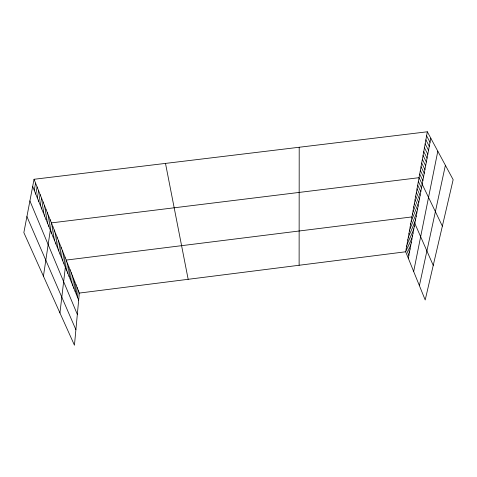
<?xml version="1.0" encoding="UTF-8"?>
<svg xmlns="http://www.w3.org/2000/svg" width="477" height="477" viewBox="0 0 477 477"><rect width="100%" height="100%" fill="white"/><g stroke="black" fill="none" stroke-linecap="round" stroke-linejoin="round"><path stroke-width="0.72" d="M299.121 265.26L299.204 147.256M34.04 179.28L79.325 293.075L74.448 345.217L23.85 232.615L34.04 179.28L427.332 131.783L453.15 179.692L425.198 299.961L405.671 251.778L427.332 131.783M77.518 297.32L78.192 290.231M76.356 294.452L77.053 287.357M75.187 291.554L75.897 284.453M74.001 288.627L74.728 281.519M72.808 285.669L73.547 278.55M71.598 282.682L72.355 275.557M70.375 279.659L71.151 272.528M69.141 276.6L69.934 269.463M67.889 273.512L68.7 266.375M66.631 270.393L67.454 263.244M59.941 312.936L66.196 260.084L411.967 216.91L433.235 265.391M64.061 264.043L64.926 256.888M62.755 260.818L63.638 253.657M61.438 257.556L62.338 250.389M60.102 254.253L61.026 247.086M58.754 250.92L59.697 243.747M57.389 247.545L58.355 240.372M56.006 244.129L56.996 236.956M54.611 240.676L55.618 233.497M53.197 237.182L54.229 230.003M51.772 233.652L52.822 226.474M43.431 276.195L51.397 222.896L419.044 177.682L442.358 226.128M48.946 226.658L50.037 219.48M47.545 223.206L48.666 216.027M46.138 219.718L47.277 212.539M44.707 216.182L45.87 209.009M43.264 212.611L44.45 205.438M41.803 209.004L43.013 201.831M40.324 205.348L41.559 198.176M38.828 201.652L40.092 194.485M37.319 197.913L38.601 190.746M35.787 194.127L37.099 186.972M34.243 190.299L35.578 183.15M408.324 258.331L430.797 138.211M413.666 271.508L437.808 151.221M419.396 285.651L445.399 165.304M79.325 293.075L405.671 251.778M426.599 135.85L430.033 142.289M425.872 139.868L429.282 146.32M425.156 143.839L428.537 150.303M424.447 147.769L427.797 154.244M423.743 151.656L427.07 158.137M423.051 155.496L426.349 161.989M422.366 159.294L425.639 165.799M421.686 163.056L424.935 169.562M421.018 166.771L424.238 173.288M420.35 170.45L423.546 176.973M419.694 174.087L422.866 180.616M418.365 181.451L421.483 187.992M417.691 185.177L420.786 191.724M417.029 188.862L420.1 195.409M416.373 192.505L419.414 199.058M415.723 196.107L418.74 202.659M415.079 199.666L418.073 206.225M414.441 203.19L417.411 209.755M413.809 206.678L416.761 213.243M413.189 210.124L416.117 216.689M412.575 213.535L415.479 220.106M411.365 220.249L414.221 226.819M26.915 216.582L75.897 329.714M410.769 223.552L413.601 230.123M410.178 226.819L412.993 233.39M409.594 230.057L412.384 236.622M409.016 233.253L411.788 239.824M408.443 236.425L411.198 242.984M29.908 200.9L77.328 314.409M407.877 239.555L410.608 246.12M407.316 242.662L410.029 249.221M406.762 245.733L409.457 252.285M406.213 248.767L408.89 255.326M32.674 186.429L78.663 300.158M165.495 163.408L188.171 279.301"/></g></svg>
